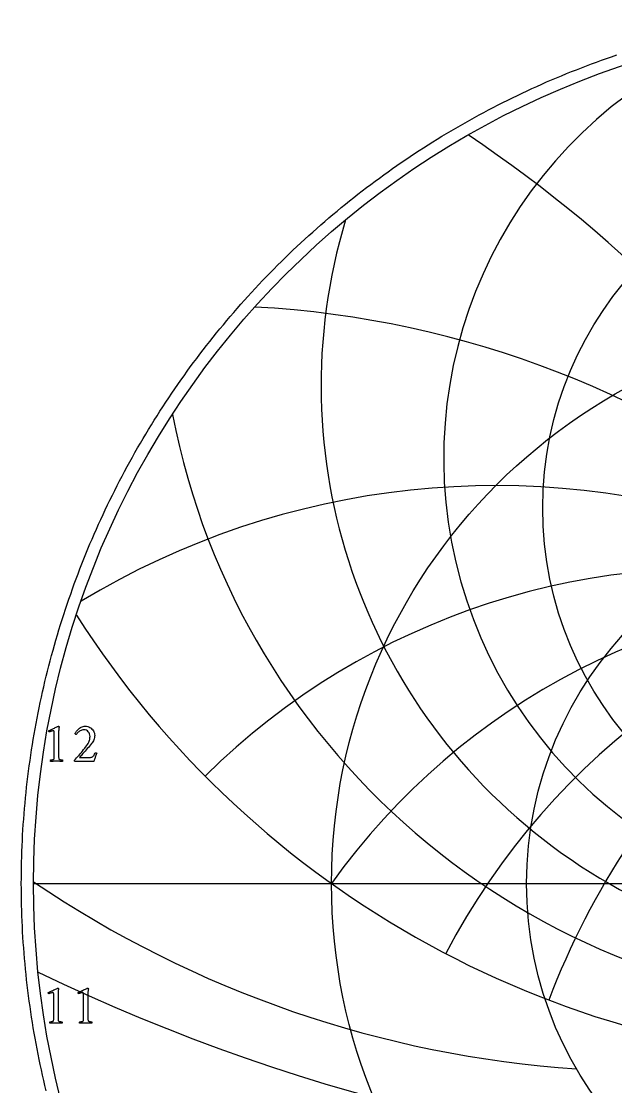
# Model space of a CAD drawing. Header units: millimetres. Extents: x -32.4 to 32.4, y -32.4 to 33.4.
# Drawn here: x -32.35 to -10.37, y -7.52 to 31.9 of the extents above; entities that cross this region are included whole.
import ezdxf

# ---------------------------------------------------------------- set-up
doc = ezdxf.new("R2010")
doc.units = ezdxf.units.MM
for name, color, linetype in [('CUT_OUTER', 1, 'Continuous'), ('ENGRAVE', 7, 'Continuous'), ('ENGRAVE_FINE', 8, 'Continuous'), ('TEXT', 5, 'Continuous')]:
    doc.layers.add(name, color=color, linetype=linetype)

msp = doc.modelspace()

# ---------------------------------------------------------------- linework, layer by layer
at = {"layer": 'CUT_OUTER'}
msp.add_lwpolyline([(-31.4282, -7.6677), (-31.4746, -7.4747), (-31.5199, -7.2815), (-31.564, -7.0879), (-31.6069, -6.8941), (-31.6486, -6.7001), (-31.6891, -6.5057), (-31.7284, -6.3112), (-31.7665, -6.1164), (-31.8035, -5.9213), (-31.8392, -5.7261), (-31.8737, -5.5306), (-31.9071, -5.3349), (-31.9392, -5.1391), (-31.9701, -4.943), (-31.9999, -4.7467), (-32.0284, -4.5503), (-32.0557, -4.3537), (-32.0818, -4.1569), (-32.1067, -3.96), (-32.1304, -3.7629), (-32.1529, -3.5657), (-32.1742, -3.3683), (-32.1942, -3.1709), (-32.2131, -2.9733), (-32.2307, -2.7755), (-32.2471, -2.5777), (-32.2623, -2.3798), (-32.2763, -2.1818), (-32.2891, -1.9837), (-32.3007, -1.7856), (-32.311, -1.5873), (-32.3202, -1.3891), (-32.3281, -1.1907), (-32.3348, -0.9923), (-32.3403, -0.7939), (-32.3445, -0.5955), (-32.3476, -0.397), (-32.3494, -0.1985), (-32.35, 0), (-32.3494, 0.1985), (-32.3476, 0.397), (-32.3445, 0.5955), (-32.3403, 0.7939), (-32.3348, 0.9923), (-32.3281, 1.1907), (-32.3202, 1.3891), (-32.311, 1.5873), (-32.3007, 1.7856), (-32.2891, 1.9837), (-32.2763, 2.1818), (-32.2623, 2.3798), (-32.2471, 2.5777), (-32.2307, 2.7755), (-32.2131, 2.9733), (-32.1942, 3.1709), (-32.1742, 3.3683), (-32.1529, 3.5657), (-32.1304, 3.7629), (-32.1067, 3.96), (-32.0818, 4.1569), (-32.0557, 4.3537), (-32.0284, 4.5503), (-31.9999, 4.7467), (-31.9701, 4.943), (-31.9392, 5.1391), (-31.9071, 5.3349), (-31.8737, 5.5306), (-31.8392, 5.7261), (-31.8035, 5.9213), (-31.7665, 6.1164), (-31.7284, 6.3112), (-31.6891, 6.5057), (-31.6486, 6.7001), (-31.6069, 6.8941), (-31.564, 7.0879), (-31.5199, 7.2815), (-31.4746, 7.4747), (-31.4282, 7.6677), (-31.3805, 7.8604), (-31.3317, 8.0528), (-31.2817, 8.2449), (-31.2305, 8.4367), (-31.1782, 8.6282), (-31.1246, 8.8193), (-31.0699, 9.0101), (-31.0141, 9.2006), (-30.957, 9.3907), (-30.8988, 9.5805), (-30.8395, 9.7699), (-30.7789, 9.9589), (-30.7172, 10.1476), (-30.6544, 10.3359), (-30.5904, 10.5238), (-30.5252, 10.7113), (-30.459, 10.8984), (-30.3915, 11.0851), (-30.3229, 11.2713), (-30.2532, 11.4572), (-30.1823, 11.6426), (-30.1103, 11.8276), (-30.0372, 12.0121), (-29.9629, 12.1962), (-29.8875, 12.3798), (-29.811, 12.563), (-29.7333, 12.7456), (-29.6546, 12.9278), (-29.5747, 13.1096), (-29.4937, 13.2908), (-29.4116, 13.4715), (-29.3284, 13.6517), (-29.2441, 13.8314), (-29.1586, 14.0106), (-29.0721, 14.1892), (-28.9845, 14.3674), (-28.8958, 14.5449), (-28.806, 14.722), (-28.7151, 14.8984), (-28.6232, 15.0743), (-28.5302, 15.2497), (-28.436, 15.4245), (-28.3409, 15.5986), (-28.2446, 15.7722), (-28.1473, 15.9453), (-28.0489, 16.1177), (-27.9495, 16.2895), (-27.849, 16.4607), (-27.7475, 16.6312), (-27.645, 16.8012), (-27.5413, 16.9705), (-27.4367, 17.1391), (-27.331, 17.3072), (-27.2243, 17.4745), (-27.1166, 17.6413), (-27.0078, 17.8073), (-26.898, 17.9727), (-26.7873, 18.1374), (-26.6755, 18.3014), (-26.5627, 18.4648), (-26.4489, 18.6274), (-26.3341, 18.7893), (-26.2183, 18.9506), (-26.1015, 19.1111), (-25.9838, 19.2709), (-25.865, 19.4299), (-25.7453, 19.5883), (-25.6246, 19.7459), (-25.503, 19.9027), (-25.3804, 20.0589), (-25.2568, 20.2142), (-25.1323, 20.3688), (-25.0069, 20.5226), (-24.8805, 20.6757), (-24.7532, 20.828), (-24.6249, 20.9794), (-24.4957, 21.1301), (-24.3656, 21.28), (-24.2346, 21.4292), (-24.1026, 21.5774), (-23.9698, 21.7249), (-23.836, 21.8716), (-23.7014, 22.0174), (-23.5658, 22.1625), (-23.4294, 22.3066), (-23.2921, 22.45), (-23.1539, 22.5925), (-23.0148, 22.7341), (-22.8749, 22.8749), (-22.7341, 23.0148), (-22.5925, 23.1539), (-22.45, 23.2921), (-22.3066, 23.4294), (-22.1625, 23.5658), (-22.0174, 23.7014), (-21.8716, 23.836), (-21.7249, 23.9698), (-21.5774, 24.1026), (-21.4292, 24.2346), (-21.28, 24.3656), (-21.1301, 24.4957), (-20.9794, 24.6249), (-20.828, 24.7532), (-20.6757, 24.8805), (-20.5226, 25.0069), (-20.3688, 25.1323), (-20.2142, 25.2568), (-20.0589, 25.3804), (-19.9027, 25.503), (-19.7459, 25.6246), (-19.5883, 25.7453), (-19.4299, 25.865), (-19.2709, 25.9838), (-19.1111, 26.1015), (-18.9506, 26.2183), (-18.7893, 26.3341), (-18.6274, 26.4489), (-18.4648, 26.5627), (-18.3014, 26.6755), (-18.1374, 26.7873), (-17.9727, 26.898), (-17.8073, 27.0078), (-17.6413, 27.1166), (-17.4745, 27.2243), (-17.3072, 27.331), (-17.1391, 27.4367), (-16.9705, 27.5413), (-16.8012, 27.645), (-16.6312, 27.7475), (-16.4607, 27.849), (-16.2895, 27.9495), (-16.1177, 28.0489), (-15.9453, 28.1473), (-15.7722, 28.2446), (-15.5986, 28.3409), (-15.4245, 28.436), (-15.2497, 28.5302), (-15.0743, 28.6232), (-14.8984, 28.7151), (-14.722, 28.806), (-14.5449, 28.8958), (-14.3674, 28.9845), (-14.1892, 29.0721), (-14.0106, 29.1586), (-13.8314, 29.2441), (-13.6517, 29.3284), (-13.4715, 29.4116), (-13.2908, 29.4937), (-13.1096, 29.5747), (-12.9278, 29.6546), (-12.7456, 29.7333), (-12.563, 29.811), (-12.3798, 29.8875), (-12.1962, 29.9629), (-12.0121, 30.0372), (-11.8276, 30.1103), (-11.6426, 30.1823), (-11.4572, 30.2532), (-11.2713, 30.3229), (-11.0851, 30.3915), (-10.8984, 30.459), (-10.7113, 30.5252), (-10.5238, 30.5904), (-10.3359, 30.6544)], dxfattribs=at)
at = {"layer": 'ENGRAVE'}
msp.add_lwpolyline([(-31.9, 0), (31.9, 0)], dxfattribs=at)
for centre, radius in [((0, 0), 31.9), ((0, 13.8946), 13.0741), ((0, 0), 20.8814), ((0, 0), 13.6687)]:
    msp.add_circle(centre, radius, dxfattribs=at)
for centre, radius, start, end in [((0, 15.7304), 16.7334, 111.39743, 68.60257), ((0, 18.4236), 21.2654, 163.23926, 16.76074), ((0, 22.5358), 27.2607, 190.95033, 349.04967), ((0, -14.8946), 25.6492, 35.5, 144.5), ((0, -14.8946), 25.6492, 35.5, 144.5), ((0, 29.2746), 35.9588, 212.53942, 327.46058), ((-9.0456, 33.7588), 40.7125, 235.85024, 266.08791)]:
    msp.add_arc(centre, radius, start, end, dxfattribs=at)
at = {"layer": 'ENGRAVE_FINE'}
for centre, radius, start, end in [((-44.4257, -14.8946), 51.2984, 9.80466, 56.12209), ((-44.4257, -14.8946), 51.2984, 9.80466, 56.12209), ((-25.6492, -14.8946), 36.2734, 15.10568, 86.95474), ((-25.6492, -14.8946), 36.2734, 15.10568, 86.95474), ((-14.8086, -14.8946), 29.6171, 20.94153, 121.17887), ((-14.8086, -14.8946), 29.6171, 20.94153, 121.17887), ((14.8086, -14.8946), 29.6171, 58.82113, 159.05847), ((14.8086, -14.8946), 29.6171, 58.82113, 159.05847), ((-6.8727, -14.8946), 26.554, 27.59997, 134.71155), ((-6.8727, -14.8946), 26.554, 27.59997, 134.71155), ((6.8727, -14.8946), 26.554, 45.28845, 152.40003), ((6.8727, -14.8946), 26.554, 45.28845, 152.40003), ((0, 62.5718), 73.0969, 244.27222, 295.72778)]:
    msp.add_arc(centre, radius, start, end, dxfattribs=at)
at = {"layer": 'TEXT'}
for points in [[(-31.1299, 4.7551), (-31.1299, 5.5737), (-31.1305, 5.5937), (-31.1322, 5.6104), (-31.1351, 5.6238), (-31.1392, 5.6338), (-31.1447, 5.641), (-31.1519, 5.6462), (-31.1608, 5.6493), (-31.1713, 5.6503), (-31.1843, 5.6494), (-31.2004, 5.6465), (-31.2195, 5.6416), (-31.2418, 5.6348), (-31.2642, 5.6274), (-31.2838, 5.6206), (-31.3005, 5.6144), (-31.3143, 5.6089), (-31.3225, 5.6165), (-31.3283, 5.625), (-31.3318, 5.6342), (-31.333, 5.6441), (-31.333, 5.6443), (-31.333, 5.6446), (-31.333, 5.6453), (-31.333, 5.6462), (-31.3327, 5.65), (-31.3319, 5.6529), (-31.3307, 5.6551), (-31.3288, 5.6566), (-31.2876, 5.6753), (-31.2467, 5.6941), (-31.2063, 5.7131), (-31.1662, 5.7322), (-31.128, 5.7505), (-31.0931, 5.7672), (-31.0616, 5.7821), (-31.0335, 5.7954), (-31.0103, 5.8063), (-30.9934, 5.814), (-30.9828, 5.8187), (-30.9786, 5.8203), (-30.9745, 5.8203), (-30.9697, 5.8195), (-30.9657, 5.8172), (-30.9624, 5.8133), (-30.96, 5.8078), (-30.958, 5.8019), (-30.9564, 5.7964), (-30.9549, 5.7915), (-30.9538, 5.7871), (-30.9543, 5.7839), (-30.9558, 5.7744), (-30.9584, 5.7586), (-30.9621, 5.7363), (-30.9657, 5.7083), (-30.9683, 5.6749), (-30.9698, 5.6363), (-30.9703, 5.5923), (-30.9703, 4.7551), (-30.9703, 4.7327), (-30.9701, 4.7111), (-30.9698, 4.6902), (-30.9693, 4.6702), (-30.9683, 4.6514), (-30.9665, 4.6344), (-30.9637, 4.6193), (-30.96, 4.6059), (-30.9565, 4.6009), (-30.9501, 4.5961), (-30.9409, 4.5915), (-30.9289, 4.5873), (-30.9152, 4.5835), (-30.9012, 4.5803), (-30.8867, 4.5778), (-30.8719, 4.5759), (-30.858, 4.5745), (-30.8463, 4.5735), (-30.8367, 4.573), (-30.8294, 4.5728), (-30.8266, 4.5678), (-30.8245, 4.5614), (-30.823, 4.5533), (-30.8222, 4.5438), (-30.8222, 4.5342), (-30.8235, 4.5261), (-30.8259, 4.5197), (-30.8294, 4.5147), (-30.8599, 4.5167), (-30.889, 4.5186), (-30.9168, 4.5204), (-30.9434, 4.522), (-30.9698, 4.5234), (-30.9973, 4.5243), (-31.0258, 4.5249), (-31.0553, 4.5251), (-31.0837, 4.5249), (-31.1107, 4.5243), (-31.1365, 4.5234), (-31.161, 4.522), (-31.1857, 4.5204), (-31.2123, 4.5186), (-31.2406, 4.5167), (-31.2708, 4.5147), (-31.2744, 4.5197), (-31.2768, 4.5261), (-31.278, 4.5342), (-31.2781, 4.5438), (-31.2772, 4.5533), (-31.2757, 4.5614), (-31.2736, 4.5678), (-31.2708, 4.5728), (-31.2635, 4.573), (-31.254, 4.5735), (-31.2423, 4.5745), (-31.2283, 4.5759), (-31.2135, 4.5778), (-31.1991, 4.5803), (-31.185, 4.5835), (-31.1713, 4.5873), (-31.1594, 4.5915), (-31.1506, 4.5961), (-31.1449, 4.6009), (-31.1423, 4.6059), (-31.1386, 4.6193), (-31.1356, 4.6344), (-31.1334, 4.6514), (-31.132, 4.6702), (-31.1311, 4.6902), (-31.1304, 4.7111), (-31.13, 4.7327), (-31.1299, 4.7551)], [(-29.5591, 4.8235), (-29.5696, 4.7978), (-29.5804, 4.7704), (-29.5914, 4.7413), (-29.6026, 4.7106), (-29.6138, 4.6796), (-29.6244, 4.6497), (-29.6345, 4.621), (-29.6441, 4.5935), (-29.6526, 4.5688), (-29.6596, 4.5484), (-29.6651, 4.5325), (-29.669, 4.521), (-30.3694, 4.521), (-30.3726, 4.5234), (-30.3759, 4.5264), (-30.3793, 4.5301), (-30.3829, 4.5344), (-30.386, 4.5389), (-30.3883, 4.543), (-30.3897, 4.5467), (-30.3901, 4.55), (-30.3474, 4.5982), (-30.3041, 4.6474), (-30.2603, 4.6976), (-30.216, 4.7489), (-30.172, 4.8006), (-30.129, 4.852), (-30.087, 4.9032), (-30.0461, 4.9541), (-30.0071, 5.0038), (-29.971, 5.0515), (-29.9377, 5.097), (-29.9073, 5.1406), (-29.879, 5.1847), (-29.8562, 5.226), (-29.8391, 5.2645), (-29.8275, 5.3001), (-29.8198, 5.3347), (-29.8143, 5.3701), (-29.811, 5.4062), (-29.8099, 5.4431), (-29.8138, 5.4928), (-29.8257, 5.5384), (-29.8454, 5.5799), (-29.8731, 5.6172), (-29.9068, 5.648), (-29.9448, 5.67), (-29.9871, 5.6832), (-30.0337, 5.6876), (-30.0728, 5.6854), (-30.1093, 5.6788), (-30.1432, 5.6678), (-30.1746, 5.6524), (-30.2032, 5.6344), (-30.229, 5.6156), (-30.2519, 5.5961), (-30.272, 5.5757), (-30.2891, 5.5563), (-30.3031, 5.5395), (-30.314, 5.5252), (-30.3217, 5.5136), (-30.328, 5.5144), (-30.3344, 5.5169), (-30.341, 5.5211), (-30.3476, 5.527), (-30.3535, 5.5333), (-30.3577, 5.5387), (-30.3603, 5.5432), (-30.3611, 5.5467), (-30.3566, 5.5577), (-30.3494, 5.5719), (-30.3395, 5.5893), (-30.3269, 5.6099), (-30.3116, 5.6325), (-30.2935, 5.6555), (-30.2727, 5.6791), (-30.2492, 5.7032), (-30.2234, 5.7266), (-30.1956, 5.7483), (-30.1659, 5.7681), (-30.1342, 5.7861), (-30.1006, 5.801), (-30.065, 5.8117), (-30.0275, 5.8181), (-29.9881, 5.8203), (-29.9405, 5.8172), (-29.8951, 5.8081), (-29.8519, 5.7929), (-29.8109, 5.7716), (-29.7731, 5.7455), (-29.7394, 5.7159), (-29.7099, 5.6828), (-29.6845, 5.6462), (-29.6641, 5.6072), (-29.6495, 5.5669), (-29.6408, 5.5254), (-29.6379, 5.4825), (-29.6398, 5.4396), (-29.6456, 5.398), (-29.6554, 5.3578), (-29.669, 5.3188), (-29.6859, 5.2811), (-29.7057, 5.2447), (-29.7284, 5.2096), (-29.7539, 5.1758), (-29.7901, 5.1316), (-29.8283, 5.0859), (-29.8684, 5.0388), (-29.9104, 4.9903), (-29.9528, 4.9419), (-29.994, 4.895), (-30.0341, 4.8497), (-30.0731, 4.8059), (-30.1094, 4.765), (-30.142, 4.7284), (-30.1706, 4.6961), (-30.1953, 4.6681), (-29.7933, 4.6681), (-29.7646, 4.6705), (-29.7386, 4.6777), (-29.7154, 4.6897), (-29.6949, 4.7064), (-29.676, 4.7281), (-29.6578, 4.7549), (-29.6403, 4.7867), (-29.6234, 4.8235), (-29.6204, 4.8289), (-29.6156, 4.8328), (-29.609, 4.8352), (-29.6006, 4.8359), (-29.597, 4.8357), (-29.5923, 4.8349), (-29.5866, 4.8336), (-29.5799, 4.8318), (-29.5731, 4.8297), (-29.5674, 4.8277), (-29.5628, 4.8256), (-29.5591, 4.8235)], [(-31.15, -4.931), (-31.15, -4.1125), (-31.1506, -4.0924), (-31.1523, -4.0757), (-31.1552, -4.0623), (-31.1593, -4.0524), (-31.1648, -4.0451), (-31.172, -4.0399), (-31.1809, -4.0368), (-31.1914, -4.0358), (-31.2044, -4.0368), (-31.2204, -4.0397), (-31.2396, -4.0445), (-31.2619, -4.0513), (-31.2843, -4.0588), (-31.3039, -4.0656), (-31.3206, -4.0717), (-31.3344, -4.0772), (-31.3426, -4.0696), (-31.3484, -4.0612), (-31.3519, -4.052), (-31.3531, -4.042), (-31.3531, -4.0419), (-31.3531, -4.0415), (-31.3531, -4.0408), (-31.3531, -4.0399), (-31.3528, -4.0362), (-31.352, -4.0332), (-31.3507, -4.031), (-31.3489, -4.0296), (-31.3077, -4.0109), (-31.2668, -3.992), (-31.2263, -3.973), (-31.1863, -3.9539), (-31.148, -3.9356), (-31.1132, -3.919), (-31.0817, -3.904), (-31.0536, -3.8907), (-31.0304, -3.8799), (-31.0135, -3.8721), (-31.0029, -3.8674), (-30.9987, -3.8659), (-30.9946, -3.8659), (-30.9898, -3.8666), (-30.9858, -3.869), (-30.9825, -3.8729), (-30.9801, -3.8783), (-30.9781, -3.8843), (-30.9764, -3.8897), (-30.975, -3.8946), (-30.9739, -3.899), (-30.9744, -3.9022), (-30.9759, -3.9117), (-30.9785, -3.9276), (-30.9821, -3.9498), (-30.9858, -3.9778), (-30.9884, -4.0112), (-30.9899, -4.0498), (-30.9904, -4.0938), (-30.9904, -4.931), (-30.9904, -4.9534), (-30.9902, -4.975), (-30.9898, -4.9959), (-30.9894, -5.016), (-30.9884, -5.0347), (-30.9865, -5.0517), (-30.9838, -5.0669), (-30.9801, -5.0802), (-30.9766, -5.0853), (-30.9702, -5.0901), (-30.961, -5.0946), (-30.949, -5.0989), (-30.9353, -5.1027), (-30.9213, -5.1059), (-30.9068, -5.1084), (-30.892, -5.1103), (-30.8781, -5.1116), (-30.8664, -5.1126), (-30.8568, -5.1132), (-30.8495, -5.1134), (-30.8467, -5.1183), (-30.8446, -5.1248), (-30.8431, -5.1328), (-30.8423, -5.1424), (-30.8423, -5.152), (-30.8436, -5.16), (-30.846, -5.1665), (-30.8495, -5.1714), (-30.88, -5.1694), (-30.9091, -5.1675), (-30.9369, -5.1658), (-30.9635, -5.1641), (-30.9899, -5.1628), (-31.0174, -5.1618), (-31.0459, -5.1612), (-31.0754, -5.161), (-31.1038, -5.1612), (-31.1308, -5.1618), (-31.1566, -5.1628), (-31.1811, -5.1641), (-31.2058, -5.1658), (-31.2324, -5.1675), (-31.2607, -5.1694), (-31.2909, -5.1714), (-31.2945, -5.1665), (-31.2969, -5.16), (-31.2981, -5.152), (-31.2982, -5.1424), (-31.2973, -5.1328), (-31.2958, -5.1248), (-31.2937, -5.1183), (-31.2909, -5.1134), (-31.2836, -5.1132), (-31.2741, -5.1126), (-31.2623, -5.1116), (-31.2484, -5.1103), (-31.2336, -5.1084), (-31.2192, -5.1059), (-31.2051, -5.1027), (-31.1914, -5.0989), (-31.1795, -5.0946), (-31.1707, -5.0901), (-31.165, -5.0853), (-31.1624, -5.0802), (-31.1587, -5.0669), (-31.1557, -5.0517), (-31.1535, -5.0347), (-31.1521, -5.016), (-31.1512, -4.9959), (-31.1505, -4.975), (-31.1501, -4.9534), (-31.15, -4.931)], [(-30.0476, -4.931), (-30.0476, -4.1125), (-30.0481, -4.0924), (-30.0499, -4.0757), (-30.0528, -4.0623), (-30.0569, -4.0524), (-30.0624, -4.0451), (-30.0696, -4.0399), (-30.0784, -4.0368), (-30.089, -4.0358), (-30.1019, -4.0368), (-30.118, -4.0397), (-30.1372, -4.0445), (-30.1595, -4.0513), (-30.1819, -4.0588), (-30.2014, -4.0656), (-30.2181, -4.0717), (-30.232, -4.0772), (-30.2401, -4.0696), (-30.246, -4.0612), (-30.2495, -4.052), (-30.2506, -4.042), (-30.2506, -4.0419), (-30.2506, -4.0415), (-30.2506, -4.0408), (-30.2506, -4.0399), (-30.2504, -4.0362), (-30.2496, -4.0332), (-30.2483, -4.031), (-30.2465, -4.0296), (-30.2052, -4.0109), (-30.1644, -3.992), (-30.1239, -3.973), (-30.0838, -3.9539), (-30.0456, -3.9356), (-30.0108, -3.919), (-29.9793, -3.904), (-29.9512, -3.8907), (-29.9279, -3.8799), (-29.911, -3.8721), (-29.9005, -3.8674), (-29.8963, -3.8659), (-29.8921, -3.8659), (-29.8873, -3.8666), (-29.8833, -3.869), (-29.8801, -3.8729), (-29.8776, -3.8783), (-29.8757, -3.8843), (-29.874, -3.8897), (-29.8726, -3.8946), (-29.8714, -3.899), (-29.8719, -3.9022), (-29.8735, -3.9117), (-29.8761, -3.9276), (-29.8797, -3.9498), (-29.8833, -3.9778), (-29.8859, -4.0112), (-29.8875, -4.0498), (-29.888, -4.0938), (-29.888, -4.931), (-29.8879, -4.9534), (-29.8877, -4.975), (-29.8874, -4.9959), (-29.887, -5.016), (-29.886, -5.0347), (-29.8841, -5.0517), (-29.8813, -5.0669), (-29.8776, -5.0802), (-29.8741, -5.0853), (-29.8678, -5.0901), (-29.8586, -5.0946), (-29.8465, -5.0989), (-29.8329, -5.1027), (-29.8188, -5.1059), (-29.8044, -5.1084), (-29.7896, -5.1103), (-29.7756, -5.1116), (-29.7639, -5.1126), (-29.7544, -5.1132), (-29.7471, -5.1134), (-29.7443, -5.1183), (-29.7422, -5.1248), (-29.7407, -5.1328), (-29.7398, -5.1424), (-29.7399, -5.152), (-29.7411, -5.16), (-29.7435, -5.1665), (-29.7471, -5.1714), (-29.7775, -5.1694), (-29.8067, -5.1675), (-29.8345, -5.1658), (-29.861, -5.1641), (-29.8875, -5.1628), (-29.9149, -5.1618), (-29.9434, -5.1612), (-29.973, -5.161), (-30.0013, -5.1612), (-30.0284, -5.1618), (-30.0542, -5.1628), (-30.0786, -5.1641), (-30.1034, -5.1658), (-30.1299, -5.1675), (-30.1583, -5.1694), (-30.1885, -5.1714), (-30.192, -5.1665), (-30.1944, -5.16), (-30.1957, -5.152), (-30.1957, -5.1424), (-30.1949, -5.1328), (-30.1934, -5.1248), (-30.1912, -5.1183), (-30.1885, -5.1134), (-30.1811, -5.1132), (-30.1716, -5.1126), (-30.1599, -5.1116), (-30.146, -5.1103), (-30.1312, -5.1084), (-30.1167, -5.1059), (-30.1027, -5.1027), (-30.089, -5.0989), (-30.0771, -5.0946), (-30.0683, -5.0901), (-30.0626, -5.0853), (-30.06, -5.0802), (-30.0562, -5.0669), (-30.0533, -5.0517), (-30.051, -5.0347), (-30.0496, -5.016), (-30.0487, -4.9959), (-30.0481, -4.975), (-30.0477, -4.9534), (-30.0476, -4.931)]]:
    msp.add_lwpolyline(points, close=True, dxfattribs=at)

doc.saveas('drawing.dxf')
